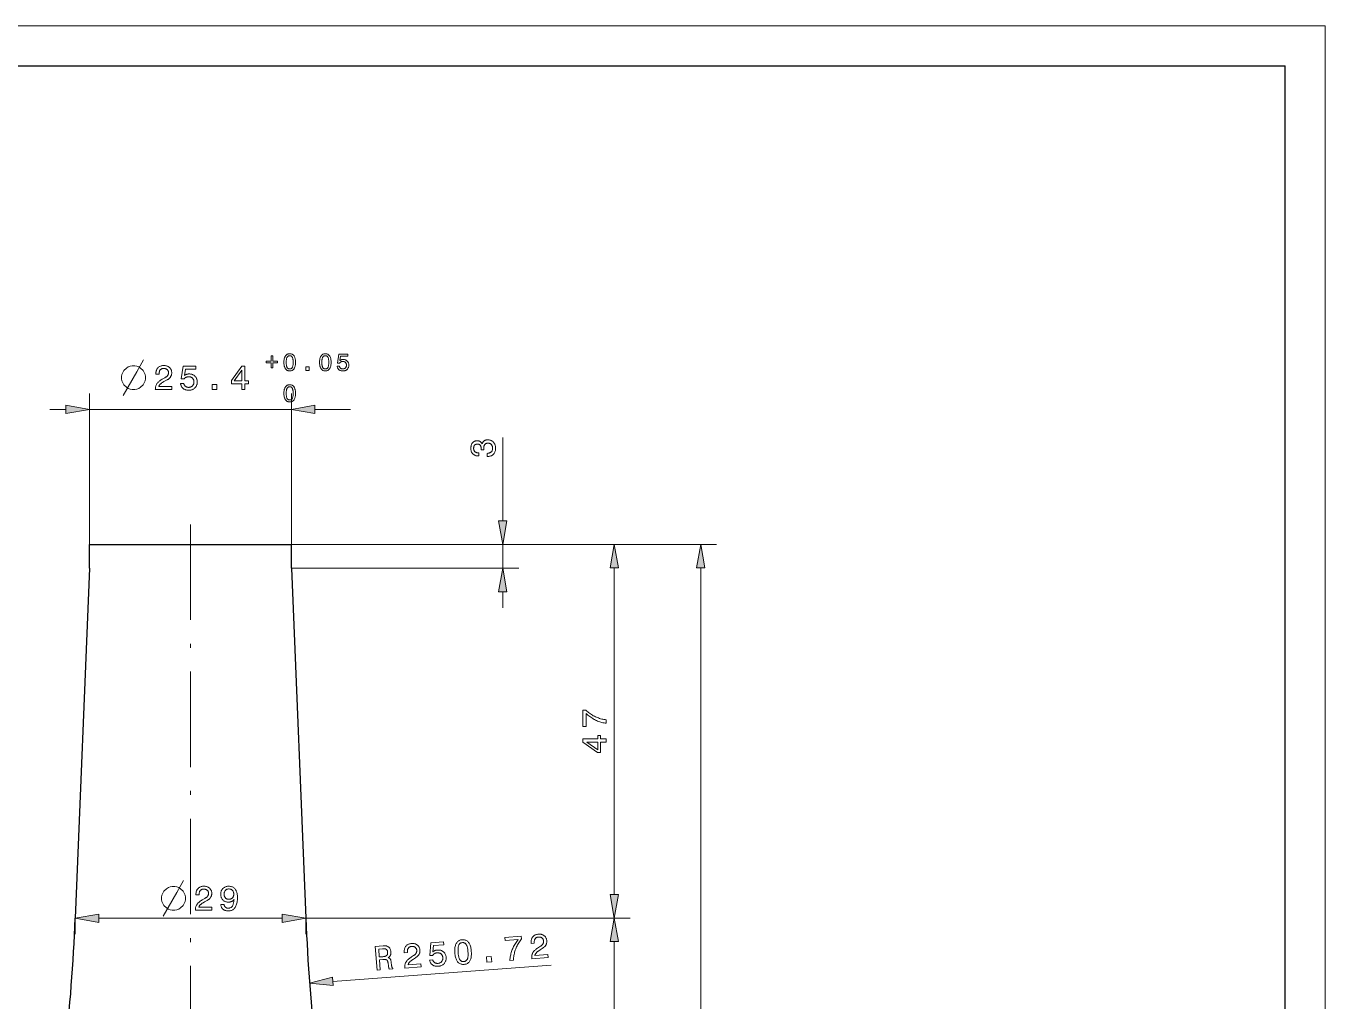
# Model space of a CAD drawing. Extents: x 0 to 297, y 0 to 420.
# Drawn here: x 133.6 to 297, y 297.4 to 420 of the extents above; entities that cross this region are included whole.
import ezdxf

# ---------------------------------------------------------------- set-up
doc = ezdxf.new("R2010")
doc.units = 0
doc.linetypes.add('DASHDOT', pattern=[18.5, 12, -3, 0.5, -3])

msp = doc.modelspace()

# ---------------------------------------------------------------- linework, layer by layer
at = {"color": 7, "lineweight": 13}
for p, q in [((0, 420), (297, 420)), ((297, 0), (297, 420)), ((141.64, 371.79), (167.04, 371.79)), ((167.04, 354.83), (195.61, 354.83)), ((167.04, 354.83), (220.5, 354.83)), ((167.04, 354.83), (209.62, 354.83)), ((167.04, 351.83), (195.61, 351.83)), ((207.62, 310.79), (207.62, 351.88)), ((218.5, 137.79), (218.5, 351.88)), ((142.79, 307.83), (165.88, 307.83)), ((168.84, 307.83), (209.62, 307.83)), ((168.84, 307.83), (209.62, 307.83)), ((207.62, 280.79), (207.62, 304.88)), ((172.25, 299.89), (199.67, 301.91))]:
    msp.add_line(p, q, dxfattribs=at)
at = {"color": 7, "lineweight": 30}
for p, q in [((20, 415), (292, 415)), ((292, 5), (292, 415)), ((141.64, 354.83), (167.04, 354.83)), ((141.64, 351.83), (139.84, 307.83)), ((167.04, 351.83), (168.84, 307.83))]:
    msp.add_line(p, q, dxfattribs=at)
at = {"color": 7, "lineweight": 13, "ltscale": 0.473894}
for p, q in [((141.64, 354.83), (141.64, 373.79)), ((167.04, 354.83), (167.04, 373.79))]:
    msp.add_line(p, q, dxfattribs=at)
at = {"color": 7, "lineweight": 13, "ltscale": 0.051139}
for p, q in [((136.64, 371.79), (138.68, 371.79)), ((193.61, 346.83), (193.61, 348.88))]:
    msp.add_line(p, q, dxfattribs=at)
at = {"color": 7, "lineweight": 13, "ltscale": 0.111277}
msp.add_line((169.99, 371.79), (174.44, 371.79), dxfattribs=at)
at = {"color": 7, "lineweight": 13, "ltscale": 0.261906}
msp.add_line((193.61, 357.79), (193.61, 368.26), dxfattribs=at)
at = {"color": 7, "linetype": 'DASHDOT', "lineweight": 13}
msp.add_line((154.34, 357.33), (154.34, 128.64), dxfattribs=at)
at = {"color": 7, "lineweight": 30, "ltscale": 0.075}
for p, q in [((141.64, 351.83), (141.64, 354.83)), ((167.04, 351.83), (167.04, 354.83))]:
    msp.add_line(p, q, dxfattribs=at)
at = {"color": 7, "lineweight": 13, "ltscale": 0.075}
msp.add_line((193.61, 351.83), (193.61, 354.83), dxfattribs=at)
at = {"color": 7, "lineweight": 13, "ltscale": 0.050046}
for p, q in [((139.84, 307.83), (139.84, 305.83)), ((168.84, 307.83), (168.84, 305.83))]:
    msp.add_line(p, q, dxfattribs=at)
at = {"color": 7, "lineweight": 13}
for points in [[(145.87, 373.54), (147.57, 376.54), (148.42, 378.04)], [(150.9, 308.08), (152.6, 311.08), (153.45, 312.58)]]:
    msp.add_lwpolyline(points, dxfattribs=at)
for points in [[(164.47, 378.53), (164.68, 378.53), (164.68, 377.87), (165.28, 377.87), (165.28, 377.66), (164.68, 377.66), (164.68, 377.01), (164.47, 377.01), (164.47, 377.66), (163.87, 377.66), (163.87, 377.87), (164.47, 377.87)], [(166.09, 377.71), (166.09, 377.82), (166.09, 377.92), (166.1, 378.01), (166.12, 378.1), (166.13, 378.18), (166.15, 378.26), (166.18, 378.33), (166.2, 378.4), (166.24, 378.46), (166.27, 378.52), (166.31, 378.58), (166.35, 378.62), (166.4, 378.66), (166.45, 378.7), (166.5, 378.73), (166.56, 378.76), (166.62, 378.78), (166.68, 378.79), (166.74, 378.8), (166.81, 378.8), (166.88, 378.8), (166.95, 378.79), (167.01, 378.78), (167.07, 378.76), (167.13, 378.73), (167.18, 378.7), (167.23, 378.67), (167.28, 378.62), (167.32, 378.58), (167.36, 378.53), (167.39, 378.47), (167.42, 378.4), (167.45, 378.34), (167.47, 378.26), (167.49, 378.18), (167.51, 378.1), (167.52, 378.01), (167.53, 377.92), (167.54, 377.82), (167.54, 377.71), (167.54, 377.61), (167.53, 377.51), (167.52, 377.41), (167.51, 377.33), (167.49, 377.24), (167.47, 377.16), (167.45, 377.09), (167.42, 377.02), (167.39, 376.96), (167.36, 376.9), (167.32, 376.85), (167.28, 376.8), (167.23, 376.76), (167.18, 376.73), (167.13, 376.7), (167.07, 376.67), (167.01, 376.65), (166.95, 376.64), (166.88, 376.63), (166.81, 376.63), (166.74, 376.63), (166.68, 376.64), (166.62, 376.65), (166.56, 376.67), (166.5, 376.7), (166.45, 376.73), (166.4, 376.76), (166.35, 376.8), (166.31, 376.85), (166.27, 376.9), (166.24, 376.96), (166.2, 377.02), (166.18, 377.09), (166.15, 377.17), (166.13, 377.24), (166.12, 377.33), (166.1, 377.42), (166.09, 377.51), (166.09, 377.61)], [(166.38, 377.71), (166.38, 377.63), (166.38, 377.55), (166.38, 377.47), (166.39, 377.4), (166.4, 377.34), (166.41, 377.28), (166.43, 377.22), (166.44, 377.17), (166.46, 377.12), (166.48, 377.08), (166.5, 377.04), (166.53, 377), (166.56, 376.97), (166.59, 376.95), (166.62, 376.93), (166.65, 376.91), (166.69, 376.89), (166.73, 376.88), (166.77, 376.88), (166.81, 376.88), (166.86, 376.88), (166.9, 376.88), (166.94, 376.89), (166.98, 376.91), (167.01, 376.93), (167.04, 376.95), (167.07, 376.97), (167.1, 377), (167.12, 377.04), (167.14, 377.07), (167.16, 377.12), (167.18, 377.16), (167.2, 377.22), (167.21, 377.27), (167.22, 377.33), (167.23, 377.4), (167.24, 377.47), (167.24, 377.55), (167.25, 377.63), (167.25, 377.71), (167.25, 377.8), (167.24, 377.88), (167.24, 377.95), (167.23, 378.03), (167.22, 378.09), (167.21, 378.15), (167.2, 378.21), (167.18, 378.26), (167.16, 378.31), (167.14, 378.35), (167.12, 378.39), (167.1, 378.42), (167.07, 378.45), (167.04, 378.48), (167.01, 378.5), (166.98, 378.52), (166.94, 378.53), (166.9, 378.54), (166.86, 378.55), (166.81, 378.55), (166.77, 378.55), (166.73, 378.54), (166.69, 378.53), (166.65, 378.52), (166.62, 378.5), (166.59, 378.48), (166.56, 378.45), (166.53, 378.42), (166.5, 378.39), (166.48, 378.35), (166.46, 378.31), (166.44, 378.26), (166.43, 378.21), (166.41, 378.15), (166.4, 378.09), (166.39, 378.02), (166.38, 377.95), (166.38, 377.88), (166.38, 377.8)], [(170.56, 377.71), (170.57, 377.82), (170.57, 377.92), (170.58, 378.01), (170.59, 378.1), (170.61, 378.18), (170.63, 378.26), (170.65, 378.33), (170.68, 378.4), (170.71, 378.46), (170.75, 378.52), (170.79, 378.58), (170.83, 378.62), (170.88, 378.66), (170.93, 378.7), (170.98, 378.73), (171.03, 378.76), (171.09, 378.78), (171.16, 378.79), (171.22, 378.8), (171.29, 378.8), (171.36, 378.8), (171.43, 378.79), (171.49, 378.78), (171.55, 378.76), (171.61, 378.73), (171.66, 378.7), (171.71, 378.67), (171.75, 378.62), (171.79, 378.58), (171.83, 378.53), (171.87, 378.47), (171.9, 378.4), (171.93, 378.34), (171.95, 378.26), (171.97, 378.18), (171.99, 378.1), (172, 378.01), (172.01, 377.92), (172.02, 377.82), (172.02, 377.71), (172.02, 377.61), (172.01, 377.51), (172, 377.41), (171.99, 377.33), (171.97, 377.24), (171.95, 377.16), (171.93, 377.09), (171.9, 377.02), (171.87, 376.96), (171.83, 376.9), (171.79, 376.85), (171.75, 376.8), (171.71, 376.76), (171.66, 376.73), (171.61, 376.7), (171.55, 376.67), (171.49, 376.65), (171.43, 376.64), (171.36, 376.63), (171.29, 376.63), (171.22, 376.63), (171.16, 376.64), (171.09, 376.65), (171.03, 376.67), (170.98, 376.7), (170.93, 376.73), (170.88, 376.76), (170.83, 376.8), (170.79, 376.85), (170.75, 376.9), (170.71, 376.96), (170.68, 377.02), (170.65, 377.09), (170.63, 377.17), (170.61, 377.24), (170.59, 377.33), (170.58, 377.42), (170.57, 377.51), (170.57, 377.61)], [(170.85, 377.71), (170.85, 377.63), (170.86, 377.55), (170.86, 377.47), (170.87, 377.4), (170.88, 377.34), (170.89, 377.28), (170.9, 377.22), (170.92, 377.17), (170.94, 377.12), (170.96, 377.08), (170.98, 377.04), (171.01, 377), (171.03, 376.97), (171.06, 376.95), (171.1, 376.93), (171.13, 376.91), (171.17, 376.89), (171.21, 376.88), (171.25, 376.88), (171.29, 376.88), (171.34, 376.88), (171.38, 376.88), (171.42, 376.89), (171.45, 376.91), (171.49, 376.93), (171.52, 376.95), (171.55, 376.97), (171.58, 377), (171.6, 377.04), (171.62, 377.07), (171.64, 377.12), (171.66, 377.16), (171.68, 377.22), (171.69, 377.27), (171.7, 377.33), (171.71, 377.4), (171.72, 377.47), (171.72, 377.55), (171.73, 377.63), (171.73, 377.71), (171.73, 377.8), (171.72, 377.88), (171.72, 377.95), (171.71, 378.03), (171.7, 378.09), (171.69, 378.15), (171.68, 378.21), (171.66, 378.26), (171.64, 378.31), (171.62, 378.35), (171.6, 378.39), (171.58, 378.42), (171.55, 378.45), (171.52, 378.48), (171.49, 378.5), (171.45, 378.52), (171.42, 378.53), (171.38, 378.54), (171.34, 378.55), (171.29, 378.55), (171.25, 378.55), (171.21, 378.54), (171.17, 378.53), (171.13, 378.52), (171.1, 378.5), (171.06, 378.48), (171.03, 378.45), (171.01, 378.42), (170.98, 378.39), (170.96, 378.35), (170.94, 378.31), (170.92, 378.26), (170.9, 378.21), (170.89, 378.15), (170.88, 378.09), (170.87, 378.02), (170.86, 377.95), (170.86, 377.88), (170.85, 377.8)], [(172.78, 377.24), (173.06, 377.24), (173.07, 377.2), (173.08, 377.17), (173.08, 377.14), (173.1, 377.12), (173.11, 377.09), (173.12, 377.06), (173.14, 377.04), (173.16, 377.02), (173.18, 377), (173.2, 376.98), (173.22, 376.96), (173.25, 376.95), (173.27, 376.93), (173.3, 376.92), (173.33, 376.91), (173.35, 376.9), (173.38, 376.9), (173.42, 376.89), (173.45, 376.89), (173.48, 376.89), (173.52, 376.89), (173.56, 376.89), (173.6, 376.9), (173.64, 376.91), (173.67, 376.92), (173.71, 376.93), (173.74, 376.95), (173.77, 376.97), (173.8, 376.99), (173.82, 377.02), (173.85, 377.04), (173.87, 377.07), (173.89, 377.1), (173.9, 377.13), (173.92, 377.16), (173.93, 377.2), (173.94, 377.24), (173.95, 377.27), (173.95, 377.31), (173.95, 377.35), (173.95, 377.4), (173.95, 377.44), (173.94, 377.47), (173.93, 377.51), (173.92, 377.55), (173.9, 377.58), (173.89, 377.61), (173.87, 377.64), (173.85, 377.67), (173.82, 377.69), (173.8, 377.72), (173.77, 377.74), (173.74, 377.76), (173.71, 377.78), (173.67, 377.79), (173.64, 377.8), (173.6, 377.81), (173.56, 377.82), (173.52, 377.82), (173.48, 377.82), (173.46, 377.82), (173.43, 377.82), (173.41, 377.82), (173.39, 377.81), (173.37, 377.81), (173.34, 377.8), (173.32, 377.8), (173.3, 377.79), (173.28, 377.78), (173.26, 377.77), (173.24, 377.76), (173.22, 377.75), (173.2, 377.74), (173.18, 377.73), (173.16, 377.71), (173.15, 377.7), (173.13, 377.68), (173.11, 377.66), (173.1, 377.65), (173.08, 377.63), (172.84, 377.63), (173.01, 378.74), (174.13, 378.74), (174.13, 378.49), (173.21, 378.49), (173.13, 377.93), (173.14, 377.94), (173.16, 377.95), (173.17, 377.96), (173.19, 377.98), (173.21, 377.99), (173.23, 378), (173.24, 378.01), (173.26, 378.01), (173.28, 378.02), (173.3, 378.03), (173.32, 378.04), (173.34, 378.04), (173.37, 378.05), (173.39, 378.05), (173.41, 378.05), (173.43, 378.06), (173.46, 378.06), (173.48, 378.06), (173.5, 378.06), (173.53, 378.06), (173.59, 378.06), (173.65, 378.06), (173.71, 378.05), (173.77, 378.03), (173.82, 378.02), (173.87, 377.99), (173.92, 377.97), (173.96, 377.94), (174.01, 377.91), (174.05, 377.87), (174.08, 377.83), (174.12, 377.79), (174.15, 377.75), (174.17, 377.7), (174.19, 377.65), (174.21, 377.6), (174.23, 377.54), (174.24, 377.49), (174.24, 377.43), (174.24, 377.37), (174.24, 377.3), (174.24, 377.24), (174.23, 377.18), (174.21, 377.12), (174.19, 377.07), (174.17, 377.02), (174.14, 376.97), (174.11, 376.92), (174.07, 376.87), (174.04, 376.83), (173.99, 376.79), (173.95, 376.76), (173.9, 376.73), (173.85, 376.7), (173.79, 376.68), (173.74, 376.66), (173.68, 376.65), (173.62, 376.64), (173.56, 376.63), (173.49, 376.63), (173.43, 376.63), (173.38, 376.63), (173.32, 376.64), (173.27, 376.65), (173.22, 376.67), (173.17, 376.69), (173.13, 376.71), (173.08, 376.73), (173.04, 376.76), (173, 376.79), (172.96, 376.83), (172.93, 376.87), (172.9, 376.9), (172.87, 376.95), (172.85, 376.99), (172.83, 377.03), (172.81, 377.08), (172.8, 377.13), (172.79, 377.18)], [(147.32, 377.29), (147.02, 377.29), (146.77, 377.24), (146.52, 377.14), (146.27, 376.99), (145.97, 376.69), (145.82, 376.44), (145.72, 376.19), (145.67, 375.94), (145.67, 375.64), (145.72, 375.39), (145.82, 375.14), (145.97, 374.89), (146.27, 374.59), (146.52, 374.44), (146.77, 374.34), (147.02, 374.29), (147.32, 374.29), (147.57, 374.34), (147.82, 374.44), (148.07, 374.59), (148.37, 374.89), (148.52, 375.14), (148.62, 375.39), (148.67, 375.64), (148.67, 375.94), (148.62, 376.19), (148.52, 376.44), (148.37, 376.69), (148.07, 376.99), (147.82, 377.14), (147.57, 377.24)], [(149.91, 374.29), (149.91, 374.3), (149.92, 374.39), (149.92, 374.47), (149.93, 374.55), (149.95, 374.63), (149.97, 374.71), (149.99, 374.78), (150.02, 374.85), (150.05, 374.92), (150.08, 374.98), (150.12, 375.04), (150.17, 375.1), (150.22, 375.16), (150.28, 375.22), (150.34, 375.28), (150.41, 375.34), (150.49, 375.4), (150.57, 375.46), (150.66, 375.52), (150.76, 375.58), (150.87, 375.64), (151.12, 375.77), (151.17, 375.8), (151.21, 375.83), (151.25, 375.85), (151.29, 375.88), (151.32, 375.91), (151.35, 375.93), (151.38, 375.96), (151.41, 375.99), (151.44, 376.02), (151.46, 376.05), (151.48, 376.09), (151.5, 376.12), (151.51, 376.15), (151.53, 376.19), (151.54, 376.22), (151.55, 376.26), (151.55, 376.3), (151.56, 376.34), (151.56, 376.38), (151.56, 376.42), (151.56, 376.46), (151.56, 376.51), (151.55, 376.55), (151.54, 376.59), (151.52, 376.63), (151.5, 376.67), (151.48, 376.71), (151.46, 376.74), (151.43, 376.77), (151.4, 376.8), (151.37, 376.83), (151.33, 376.85), (151.29, 376.88), (151.25, 376.9), (151.21, 376.91), (151.16, 376.93), (151.12, 376.94), (151.07, 376.94), (151.02, 376.95), (150.96, 376.95), (150.91, 376.95), (150.86, 376.94), (150.81, 376.93), (150.76, 376.92), (150.72, 376.9), (150.68, 376.88), (150.64, 376.86), (150.6, 376.83), (150.57, 376.8), (150.53, 376.76), (150.5, 376.72), (150.48, 376.68), (150.45, 376.64), (150.43, 376.59), (150.42, 376.54), (150.4, 376.49), (150.39, 376.44), (150.38, 376.38), (150.38, 376.32), (150.38, 376.25), (150.38, 376.22), (149.98, 376.22), (149.98, 376.28), (149.99, 376.37), (149.99, 376.46), (150.01, 376.54), (150.03, 376.63), (150.05, 376.7), (150.08, 376.78), (150.12, 376.85), (150.16, 376.91), (150.2, 376.97), (150.25, 377.03), (150.31, 377.08), (150.37, 377.13), (150.43, 377.17), (150.5, 377.21), (150.57, 377.24), (150.65, 377.26), (150.73, 377.28), (150.81, 377.3), (150.9, 377.3), (150.99, 377.31), (151.07, 377.3), (151.16, 377.3), (151.24, 377.28), (151.31, 377.27), (151.39, 377.25), (151.46, 377.22), (151.52, 377.19), (151.59, 377.15), (151.65, 377.11), (151.7, 377.06), (151.75, 377.01), (151.8, 376.96), (151.84, 376.9), (151.88, 376.84), (151.91, 376.78), (151.93, 376.71), (151.95, 376.64), (151.96, 376.57), (151.97, 376.49), (151.97, 376.41), (151.97, 376.35), (151.97, 376.29), (151.96, 376.23), (151.95, 376.18), (151.93, 376.12), (151.92, 376.07), (151.9, 376.02), (151.87, 375.97), (151.84, 375.92), (151.81, 375.87), (151.78, 375.82), (151.74, 375.78), (151.7, 375.74), (151.66, 375.69), (151.61, 375.65), (151.56, 375.61), (151.51, 375.57), (151.45, 375.54), (151.39, 375.5), (151.32, 375.47), (151.07, 375.34), (151, 375.3), (150.94, 375.26), (150.87, 375.23), (150.82, 375.19), (150.76, 375.16), (150.71, 375.13), (150.67, 375.09), (150.63, 375.06), (150.59, 375.03), (150.55, 375), (150.52, 374.97), (150.5, 374.94), (150.47, 374.9), (150.45, 374.87), (150.42, 374.84), (150.4, 374.8), (150.39, 374.77), (150.37, 374.73), (150.36, 374.7), (150.35, 374.66), (151.97, 374.66), (151.97, 374.29)], [(153.1, 375.07), (153.5, 375.07), (153.5, 375.02), (153.52, 374.98), (153.53, 374.94), (153.54, 374.9), (153.56, 374.86), (153.58, 374.83), (153.61, 374.79), (153.63, 374.76), (153.66, 374.73), (153.69, 374.7), (153.72, 374.68), (153.76, 374.66), (153.79, 374.64), (153.83, 374.62), (153.87, 374.61), (153.91, 374.59), (153.96, 374.58), (154, 374.58), (154.05, 374.57), (154.1, 374.57), (154.16, 374.57), (154.21, 374.58), (154.27, 374.59), (154.32, 374.6), (154.37, 374.62), (154.42, 374.64), (154.46, 374.66), (154.5, 374.69), (154.54, 374.72), (154.58, 374.76), (154.62, 374.79), (154.65, 374.83), (154.68, 374.88), (154.7, 374.92), (154.72, 374.97), (154.74, 375.02), (154.75, 375.07), (154.76, 375.12), (154.76, 375.18), (154.77, 375.24), (154.76, 375.3), (154.76, 375.36), (154.75, 375.41), (154.74, 375.46), (154.72, 375.51), (154.7, 375.56), (154.68, 375.61), (154.65, 375.65), (154.62, 375.69), (154.58, 375.73), (154.55, 375.76), (154.51, 375.79), (154.46, 375.82), (154.42, 375.84), (154.37, 375.86), (154.32, 375.88), (154.27, 375.89), (154.21, 375.9), (154.16, 375.91), (154.1, 375.91), (154.06, 375.91), (154.03, 375.9), (154, 375.9), (153.96, 375.9), (153.93, 375.89), (153.9, 375.88), (153.87, 375.87), (153.84, 375.86), (153.81, 375.85), (153.78, 375.84), (153.75, 375.82), (153.72, 375.81), (153.69, 375.79), (153.67, 375.77), (153.64, 375.75), (153.62, 375.73), (153.59, 375.71), (153.57, 375.68), (153.55, 375.66), (153.53, 375.63), (153.18, 375.63), (153.42, 377.22), (155.02, 377.22), (155.02, 376.87), (153.71, 376.87), (153.59, 376.06), (153.61, 376.08), (153.63, 376.09), (153.66, 376.11), (153.68, 376.13), (153.7, 376.14), (153.73, 376.16), (153.76, 376.17), (153.78, 376.18), (153.81, 376.19), (153.84, 376.2), (153.87, 376.21), (153.9, 376.22), (153.93, 376.23), (153.96, 376.23), (153.99, 376.24), (154.03, 376.24), (154.06, 376.25), (154.09, 376.25), (154.13, 376.25), (154.16, 376.25), (154.25, 376.25), (154.34, 376.24), (154.42, 376.23), (154.5, 376.21), (154.58, 376.18), (154.65, 376.15), (154.72, 376.12), (154.78, 376.08), (154.85, 376.03), (154.9, 375.98), (154.96, 375.92), (155.01, 375.86), (155.05, 375.8), (155.08, 375.73), (155.11, 375.66), (155.14, 375.59), (155.16, 375.51), (155.17, 375.43), (155.18, 375.35), (155.19, 375.26), (155.18, 375.17), (155.17, 375.08), (155.16, 374.99), (155.14, 374.91), (155.11, 374.83), (155.08, 374.76), (155.04, 374.69), (154.99, 374.62), (154.94, 374.55), (154.89, 374.49), (154.83, 374.44), (154.76, 374.39), (154.69, 374.35), (154.62, 374.31), (154.54, 374.27), (154.46, 374.25), (154.38, 374.23), (154.29, 374.21), (154.2, 374.2), (154.11, 374.2), (154.03, 374.2), (153.95, 374.21), (153.87, 374.22), (153.79, 374.24), (153.72, 374.26), (153.65, 374.29), (153.59, 374.32), (153.52, 374.35), (153.46, 374.4), (153.41, 374.44), (153.35, 374.49), (153.31, 374.54), (153.26, 374.6), (153.22, 374.66), (153.19, 374.72), (153.16, 374.78), (153.14, 374.85), (153.12, 374.92), (153.1, 374.99)], [(160.8, 374.29), (160.8, 375.03), (159.48, 375.03), (159.48, 375.41), (160.8, 377.22), (161.19, 377.22), (161.19, 375.38), (161.62, 375.38), (161.62, 375.03), (161.19, 375.03), (161.19, 374.29)], [(159.84, 375.38), (160.8, 375.38), (160.8, 376.72)], [(168.84, 376.69), (168.84, 377.14), (169.26, 377.14), (169.26, 376.69)], [(157.07, 374.29), (157.07, 374.93), (157.66, 374.93), (157.66, 374.29)], [(166.09, 373.81), (166.09, 373.92), (166.09, 374.02), (166.1, 374.11), (166.12, 374.2), (166.13, 374.28), (166.15, 374.36), (166.18, 374.43), (166.2, 374.5), (166.24, 374.56), (166.27, 374.62), (166.31, 374.68), (166.35, 374.72), (166.4, 374.76), (166.45, 374.8), (166.5, 374.83), (166.56, 374.86), (166.62, 374.88), (166.68, 374.89), (166.74, 374.9), (166.81, 374.9), (166.88, 374.9), (166.95, 374.89), (167.01, 374.88), (167.07, 374.86), (167.13, 374.83), (167.18, 374.8), (167.23, 374.77), (167.28, 374.72), (167.32, 374.68), (167.36, 374.63), (167.39, 374.57), (167.42, 374.5), (167.45, 374.44), (167.47, 374.36), (167.49, 374.28), (167.51, 374.2), (167.52, 374.11), (167.53, 374.02), (167.54, 373.92), (167.54, 373.81), (167.54, 373.71), (167.53, 373.61), (167.52, 373.51), (167.51, 373.43), (167.49, 373.34), (167.47, 373.26), (167.45, 373.19), (167.42, 373.12), (167.39, 373.06), (167.36, 373), (167.32, 372.95), (167.28, 372.9), (167.23, 372.86), (167.18, 372.83), (167.13, 372.8), (167.07, 372.77), (167.01, 372.75), (166.95, 372.74), (166.88, 372.73), (166.81, 372.73), (166.74, 372.73), (166.68, 372.74), (166.62, 372.75), (166.56, 372.77), (166.5, 372.8), (166.45, 372.83), (166.4, 372.86), (166.35, 372.9), (166.31, 372.95), (166.27, 373), (166.24, 373.06), (166.2, 373.12), (166.18, 373.19), (166.15, 373.27), (166.13, 373.34), (166.12, 373.43), (166.1, 373.52), (166.09, 373.61), (166.09, 373.71)], [(166.38, 373.81), (166.38, 373.73), (166.38, 373.65), (166.38, 373.57), (166.39, 373.5), (166.4, 373.44), (166.41, 373.38), (166.43, 373.32), (166.44, 373.27), (166.46, 373.22), (166.48, 373.18), (166.5, 373.14), (166.53, 373.1), (166.56, 373.07), (166.59, 373.05), (166.62, 373.03), (166.65, 373.01), (166.69, 372.99), (166.73, 372.98), (166.77, 372.98), (166.81, 372.98), (166.86, 372.98), (166.9, 372.98), (166.94, 372.99), (166.98, 373.01), (167.01, 373.03), (167.04, 373.05), (167.07, 373.07), (167.1, 373.1), (167.12, 373.14), (167.14, 373.17), (167.16, 373.22), (167.18, 373.26), (167.2, 373.32), (167.21, 373.37), (167.22, 373.43), (167.23, 373.5), (167.24, 373.57), (167.24, 373.65), (167.25, 373.73), (167.25, 373.81), (167.25, 373.9), (167.24, 373.98), (167.24, 374.05), (167.23, 374.13), (167.22, 374.19), (167.21, 374.25), (167.2, 374.31), (167.18, 374.36), (167.16, 374.41), (167.14, 374.45), (167.12, 374.49), (167.1, 374.52), (167.07, 374.55), (167.04, 374.58), (167.01, 374.6), (166.98, 374.62), (166.94, 374.63), (166.9, 374.64), (166.86, 374.65), (166.81, 374.65), (166.77, 374.65), (166.73, 374.64), (166.69, 374.63), (166.65, 374.62), (166.62, 374.6), (166.59, 374.58), (166.56, 374.55), (166.53, 374.52), (166.5, 374.49), (166.48, 374.45), (166.46, 374.41), (166.44, 374.36), (166.43, 374.31), (166.41, 374.25), (166.4, 374.19), (166.39, 374.12), (166.38, 374.05), (166.38, 373.98), (166.38, 373.9)], [(138.68, 371.27), (141.64, 371.79), (138.68, 372.31)], [(169.99, 372.31), (167.04, 371.79), (169.99, 371.27)], [(191.66, 365.87), (191.66, 366.27), (191.73, 366.28), (191.79, 366.28), (191.84, 366.29), (191.9, 366.3), (191.95, 366.32), (191.99, 366.34), (192.04, 366.36), (192.08, 366.39), (192.12, 366.41), (192.16, 366.45), (192.19, 366.48), (192.22, 366.52), (192.24, 366.56), (192.27, 366.6), (192.29, 366.65), (192.3, 366.7), (192.31, 366.75), (192.32, 366.8), (192.33, 366.86), (192.33, 366.92), (192.33, 366.97), (192.32, 367.03), (192.31, 367.08), (192.3, 367.13), (192.29, 367.18), (192.27, 367.22), (192.25, 367.27), (192.23, 367.31), (192.2, 367.35), (192.17, 367.38), (192.14, 367.41), (192.1, 367.44), (192.07, 367.47), (192.03, 367.49), (191.98, 367.51), (191.94, 367.52), (191.89, 367.54), (191.84, 367.54), (191.79, 367.55), (191.74, 367.55), (191.69, 367.55), (191.64, 367.54), (191.6, 367.54), (191.55, 367.52), (191.51, 367.51), (191.48, 367.49), (191.44, 367.47), (191.41, 367.44), (191.37, 367.41), (191.35, 367.38), (191.32, 367.35), (191.3, 367.31), (191.27, 367.27), (191.26, 367.23), (191.24, 367.18), (191.23, 367.13), (191.22, 367.08), (191.21, 367.03), (191.21, 366.97), (191.21, 366.91), (191.21, 366.9), (191.21, 366.89), (191.21, 366.89), (191.21, 366.88), (191.21, 366.87), (191.21, 366.86), (191.21, 366.85), (191.21, 366.84), (191.21, 366.83), (191.21, 366.82), (191.21, 366.81), (191.21, 366.8), (191.21, 366.79), (191.21, 366.78), (191.21, 366.77), (191.21, 366.76), (191.21, 366.74), (191.21, 366.73), (191.21, 366.72), (191.21, 366.7), (190.87, 366.7), (190.87, 366.71), (190.88, 366.72), (190.88, 366.73), (190.88, 366.74), (190.88, 366.75), (190.88, 366.75), (190.88, 366.76), (190.88, 366.77), (190.88, 366.78), (190.88, 366.79), (190.88, 366.8), (190.88, 366.81), (190.88, 366.81), (190.88, 366.82), (190.88, 366.83), (190.88, 366.84), (190.88, 366.85), (190.88, 366.85), (190.88, 366.86), (190.88, 366.87), (190.88, 366.92), (190.87, 366.98), (190.87, 367.03), (190.86, 367.08), (190.85, 367.12), (190.84, 367.16), (190.82, 367.2), (190.81, 367.24), (190.79, 367.27), (190.76, 367.3), (190.74, 367.32), (190.71, 367.35), (190.68, 367.37), (190.65, 367.39), (190.62, 367.4), (190.58, 367.42), (190.54, 367.43), (190.5, 367.43), (190.46, 367.44), (190.41, 367.44), (190.37, 367.44), (190.33, 367.43), (190.29, 367.43), (190.25, 367.42), (190.21, 367.4), (190.18, 367.39), (190.15, 367.37), (190.12, 367.35), (190.09, 367.33), (190.06, 367.3), (190.04, 367.27), (190.02, 367.24), (190, 367.21), (189.98, 367.17), (189.97, 367.14), (189.96, 367.1), (189.95, 367.05), (189.95, 367.01), (189.94, 366.96), (189.94, 366.91), (189.94, 366.86), (189.95, 366.8), (189.95, 366.75), (189.97, 366.7), (189.98, 366.66), (190, 366.62), (190.02, 366.58), (190.04, 366.54), (190.07, 366.51), (190.1, 366.48), (190.14, 366.45), (190.17, 366.42), (190.21, 366.4), (190.26, 366.38), (190.3, 366.36), (190.35, 366.35), (190.4, 366.34), (190.46, 366.33), (190.52, 366.33), (190.58, 366.33), (190.58, 365.94), (190.55, 365.94), (190.46, 365.95), (190.38, 365.95), (190.3, 365.97), (190.23, 365.98), (190.15, 366.01), (190.09, 366.04), (190.02, 366.07), (189.96, 366.11), (189.9, 366.15), (189.85, 366.2), (189.8, 366.25), (189.75, 366.31), (189.71, 366.37), (189.68, 366.43), (189.65, 366.5), (189.63, 366.57), (189.61, 366.65), (189.6, 366.72), (189.59, 366.81), (189.59, 366.89), (189.59, 366.98), (189.59, 367.07), (189.61, 367.15), (189.62, 367.23), (189.64, 367.3), (189.66, 367.37), (189.69, 367.43), (189.72, 367.49), (189.76, 367.55), (189.8, 367.6), (189.84, 367.65), (189.89, 367.69), (189.94, 367.73), (190, 367.76), (190.05, 367.79), (190.12, 367.82), (190.18, 367.83), (190.25, 367.85), (190.32, 367.85), (190.39, 367.86), (190.44, 367.86), (190.48, 367.85), (190.52, 367.85), (190.56, 367.84), (190.59, 367.83), (190.63, 367.82), (190.67, 367.81), (190.7, 367.79), (190.73, 367.78), (190.76, 367.76), (190.79, 367.74), (190.82, 367.72), (190.85, 367.69), (190.88, 367.67), (190.9, 367.64), (190.92, 367.61), (190.94, 367.58), (190.96, 367.55), (190.98, 367.51), (191, 367.48), (191.02, 367.52), (191.04, 367.57), (191.06, 367.61), (191.09, 367.65), (191.11, 367.69), (191.14, 367.73), (191.17, 367.76), (191.2, 367.79), (191.24, 367.82), (191.27, 367.84), (191.31, 367.87), (191.35, 367.89), (191.4, 367.91), (191.44, 367.92), (191.48, 367.94), (191.53, 367.95), (191.58, 367.96), (191.63, 367.96), (191.68, 367.97), (191.74, 367.97), (191.82, 367.97), (191.9, 367.96), (191.98, 367.94), (192.06, 367.92), (192.13, 367.9), (192.19, 367.86), (192.26, 367.83), (192.32, 367.78), (192.38, 367.73), (192.43, 367.67), (192.48, 367.61), (192.52, 367.55), (192.56, 367.48), (192.6, 367.41), (192.63, 367.33), (192.65, 367.25), (192.67, 367.17), (192.68, 367.08), (192.69, 366.99), (192.69, 366.89), (192.69, 366.8), (192.68, 366.71), (192.67, 366.63), (192.65, 366.55), (192.62, 366.47), (192.59, 366.4), (192.56, 366.33), (192.52, 366.27), (192.47, 366.21), (192.42, 366.15), (192.36, 366.1), (192.3, 366.05), (192.24, 366.01), (192.17, 365.97), (192.1, 365.94), (192.03, 365.92), (191.95, 365.9), (191.87, 365.89), (191.78, 365.88), (191.69, 365.87)], [(193.08, 357.79), (193.61, 354.83), (194.13, 357.79)], [(208.14, 351.88), (207.62, 354.83), (207.1, 351.88)], [(219.03, 351.88), (218.5, 354.83), (217.98, 351.88)], [(194.13, 348.88), (193.61, 351.83), (193.08, 348.88)], [(206.62, 332.33), (206.48, 332.35), (206.34, 332.38), (206.2, 332.41), (206.06, 332.44), (205.93, 332.48), (205.79, 332.52), (205.66, 332.57), (205.53, 332.62), (205.4, 332.67), (205.28, 332.73), (205.15, 332.79), (205.03, 332.86), (204.91, 332.93), (204.79, 333.01), (204.67, 333.09), (204.55, 333.17), (204.43, 333.26), (204.32, 333.36), (204.2, 333.46), (204.09, 333.56), (204.09, 331.92), (203.69, 331.92), (203.69, 333.98), (204.05, 333.98), (204.16, 333.87), (204.28, 333.78), (204.39, 333.69), (204.51, 333.6), (204.63, 333.52), (204.75, 333.44), (204.87, 333.36), (204.99, 333.29), (205.12, 333.22), (205.25, 333.16), (205.38, 333.1), (205.51, 333.05), (205.64, 333), (205.77, 332.95), (205.91, 332.91), (206.05, 332.87), (206.19, 332.84), (206.33, 332.81), (206.48, 332.79), (206.62, 332.77)], [(206.62, 329.97), (205.88, 329.97), (205.88, 328.65), (205.5, 328.65), (203.69, 329.97), (203.69, 330.36), (205.54, 330.36), (205.54, 330.79), (205.88, 330.79), (205.88, 330.36), (206.62, 330.36)], [(205.54, 329.01), (205.54, 329.97), (204.19, 329.97)], [(152.35, 311.83), (152.05, 311.83), (151.8, 311.78), (151.55, 311.68), (151.3, 311.53), (151, 311.23), (150.85, 310.98), (150.75, 310.73), (150.7, 310.48), (150.7, 310.18), (150.75, 309.93), (150.85, 309.68), (151, 309.43), (151.3, 309.13), (151.55, 308.98), (151.8, 308.88), (152.05, 308.83), (152.35, 308.83), (152.6, 308.88), (152.85, 308.98), (153.1, 309.13), (153.4, 309.43), (153.55, 309.68), (153.65, 309.93), (153.7, 310.18), (153.7, 310.48), (153.65, 310.73), (153.55, 310.98), (153.4, 311.23), (153.1, 311.53), (152.85, 311.68), (152.6, 311.78)], [(154.95, 308.83), (154.95, 308.84), (154.95, 308.93), (154.96, 309.02), (154.97, 309.1), (154.98, 309.18), (155, 309.25), (155.02, 309.32), (155.05, 309.39), (155.08, 309.46), (155.12, 309.53), (155.16, 309.59), (155.2, 309.65), (155.25, 309.71), (155.31, 309.76), (155.37, 309.82), (155.45, 309.88), (155.52, 309.94), (155.61, 310), (155.7, 310.06), (155.8, 310.12), (155.9, 310.18), (156.16, 310.32), (156.2, 310.34), (156.24, 310.37), (156.28, 310.39), (156.32, 310.42), (156.36, 310.45), (156.39, 310.48), (156.42, 310.51), (156.44, 310.54), (156.47, 310.57), (156.49, 310.6), (156.51, 310.63), (156.53, 310.66), (156.55, 310.69), (156.56, 310.73), (156.57, 310.76), (156.58, 310.8), (156.59, 310.84), (156.59, 310.88), (156.6, 310.92), (156.6, 310.96), (156.6, 311.01), (156.59, 311.05), (156.58, 311.09), (156.57, 311.14), (156.56, 311.17), (156.54, 311.21), (156.52, 311.25), (156.49, 311.28), (156.47, 311.31), (156.43, 311.34), (156.4, 311.37), (156.36, 311.4), (156.33, 311.42), (156.29, 311.44), (156.24, 311.45), (156.2, 311.47), (156.15, 311.48), (156.1, 311.49), (156.05, 311.49), (156, 311.49), (155.94, 311.49), (155.89, 311.48), (155.84, 311.47), (155.8, 311.46), (155.75, 311.44), (155.71, 311.42), (155.67, 311.4), (155.64, 311.37), (155.6, 311.34), (155.57, 311.31), (155.54, 311.27), (155.51, 311.23), (155.49, 311.18), (155.47, 311.13), (155.45, 311.09), (155.44, 311.03), (155.42, 310.98), (155.42, 310.92), (155.41, 310.86), (155.41, 310.8), (155.41, 310.76), (155.02, 310.76), (155.02, 310.82), (155.02, 310.91), (155.03, 311), (155.04, 311.09), (155.06, 311.17), (155.09, 311.25), (155.12, 311.32), (155.15, 311.39), (155.19, 311.45), (155.24, 311.51), (155.29, 311.57), (155.34, 311.62), (155.4, 311.67), (155.47, 311.71), (155.53, 311.75), (155.61, 311.78), (155.68, 311.8), (155.76, 311.82), (155.84, 311.84), (155.93, 311.85), (156.02, 311.85), (156.11, 311.85), (156.19, 311.84), (156.27, 311.83), (156.35, 311.81), (156.42, 311.79), (156.49, 311.76), (156.56, 311.73), (156.62, 311.69), (156.68, 311.65), (156.74, 311.6), (156.79, 311.55), (156.83, 311.5), (156.87, 311.44), (156.91, 311.38), (156.94, 311.32), (156.96, 311.25), (156.98, 311.18), (157, 311.11), (157.01, 311.03), (157.01, 310.96), (157.01, 310.89), (157, 310.83), (156.99, 310.78), (156.98, 310.72), (156.97, 310.66), (156.95, 310.61), (156.93, 310.56), (156.91, 310.51), (156.88, 310.46), (156.85, 310.41), (156.81, 310.37), (156.78, 310.32), (156.74, 310.28), (156.69, 310.24), (156.65, 310.2), (156.6, 310.16), (156.54, 310.12), (156.48, 310.08), (156.42, 310.04), (156.36, 310.01), (156.11, 309.88), (156.04, 309.84), (155.97, 309.81), (155.91, 309.77), (155.85, 309.74), (155.8, 309.7), (155.75, 309.67), (155.7, 309.64), (155.66, 309.6), (155.62, 309.57), (155.59, 309.54), (155.56, 309.51), (155.53, 309.48), (155.5, 309.45), (155.48, 309.41), (155.46, 309.38), (155.44, 309.35), (155.42, 309.31), (155.41, 309.27), (155.39, 309.24), (155.38, 309.2), (157.01, 309.2), (157.01, 308.83)], [(158.16, 309.57), (158.56, 309.57), (158.56, 309.53), (158.57, 309.49), (158.58, 309.45), (158.59, 309.41), (158.6, 309.37), (158.62, 309.34), (158.64, 309.31), (158.66, 309.27), (158.69, 309.25), (158.71, 309.22), (158.74, 309.2), (158.77, 309.17), (158.81, 309.16), (158.84, 309.14), (158.88, 309.13), (158.92, 309.11), (158.96, 309.11), (159.01, 309.1), (159.05, 309.1), (159.1, 309.09), (159.16, 309.1), (159.23, 309.1), (159.28, 309.12), (159.34, 309.14), (159.39, 309.16), (159.44, 309.19), (159.48, 309.23), (159.53, 309.27), (159.57, 309.31), (159.6, 309.36), (159.64, 309.42), (159.67, 309.48), (159.7, 309.55), (159.72, 309.62), (159.74, 309.7), (159.76, 309.79), (159.78, 309.88), (159.79, 309.97), (159.8, 310.07), (159.81, 310.18), (159.78, 310.15), (159.76, 310.12), (159.73, 310.09), (159.7, 310.06), (159.67, 310.04), (159.64, 310.01), (159.6, 309.99), (159.57, 309.97), (159.54, 309.95), (159.5, 309.93), (159.46, 309.92), (159.43, 309.9), (159.39, 309.89), (159.35, 309.88), (159.31, 309.87), (159.27, 309.86), (159.23, 309.86), (159.18, 309.85), (159.14, 309.85), (159.1, 309.85), (159.01, 309.85), (158.93, 309.86), (158.85, 309.87), (158.78, 309.89), (158.71, 309.92), (158.64, 309.95), (158.58, 309.98), (158.52, 310.02), (158.46, 310.07), (158.4, 310.12), (158.35, 310.18), (158.31, 310.24), (158.27, 310.3), (158.23, 310.37), (158.21, 310.44), (158.18, 310.51), (158.16, 310.59), (158.15, 310.67), (158.14, 310.75), (158.14, 310.84), (158.14, 310.93), (158.15, 311.01), (158.16, 311.1), (158.18, 311.17), (158.21, 311.25), (158.24, 311.32), (158.28, 311.39), (158.32, 311.45), (158.37, 311.51), (158.42, 311.57), (158.48, 311.62), (158.54, 311.67), (158.6, 311.71), (158.67, 311.75), (158.74, 311.78), (158.82, 311.8), (158.9, 311.82), (158.98, 311.84), (159.07, 311.85), (159.16, 311.85), (159.26, 311.85), (159.36, 311.83), (159.45, 311.82), (159.54, 311.79), (159.62, 311.76), (159.7, 311.72), (159.77, 311.67), (159.84, 311.62), (159.9, 311.55), (159.96, 311.48), (160.01, 311.41), (160.06, 311.33), (160.1, 311.24), (160.14, 311.14), (160.17, 311.04), (160.2, 310.93), (160.22, 310.82), (160.23, 310.69), (160.24, 310.57), (160.24, 310.43), (160.24, 310.27), (160.23, 310.12), (160.21, 309.98), (160.19, 309.84), (160.17, 309.71), (160.13, 309.59), (160.09, 309.48), (160.05, 309.37), (160, 309.27), (159.94, 309.18), (159.88, 309.1), (159.81, 309.02), (159.74, 308.96), (159.66, 308.9), (159.58, 308.85), (159.5, 308.81), (159.4, 308.78), (159.31, 308.76), (159.2, 308.75), (159.1, 308.74), (159.01, 308.75), (158.93, 308.75), (158.86, 308.76), (158.78, 308.78), (158.71, 308.8), (158.65, 308.83), (158.58, 308.85), (158.52, 308.89), (158.47, 308.93), (158.42, 308.97), (158.37, 309.02), (158.33, 309.07), (158.29, 309.12), (158.25, 309.17), (158.23, 309.23), (158.2, 309.29), (158.19, 309.36), (158.17, 309.43), (158.17, 309.5)], [(158.56, 310.85), (158.56, 310.79), (158.56, 310.73), (158.57, 310.68), (158.58, 310.63), (158.6, 310.58), (158.61, 310.54), (158.64, 310.5), (158.66, 310.46), (158.69, 310.42), (158.72, 310.38), (158.75, 310.35), (158.79, 310.32), (158.82, 310.29), (158.86, 310.27), (158.9, 310.25), (158.95, 310.23), (158.99, 310.22), (159.04, 310.21), (159.09, 310.21), (159.14, 310.21), (159.2, 310.21), (159.26, 310.21), (159.31, 310.22), (159.36, 310.23), (159.41, 310.25), (159.45, 310.27), (159.49, 310.29), (159.53, 310.32), (159.57, 310.35), (159.61, 310.38), (159.64, 310.41), (159.67, 310.45), (159.69, 310.49), (159.71, 310.54), (159.73, 310.58), (159.75, 310.63), (159.76, 310.68), (159.77, 310.74), (159.77, 310.79), (159.77, 310.85), (159.77, 310.91), (159.77, 310.97), (159.76, 311.02), (159.75, 311.07), (159.73, 311.12), (159.71, 311.17), (159.69, 311.21), (159.67, 311.25), (159.64, 311.29), (159.61, 311.33), (159.57, 311.36), (159.54, 311.39), (159.5, 311.42), (159.45, 311.44), (159.41, 311.46), (159.36, 311.48), (159.32, 311.49), (159.27, 311.5), (159.21, 311.51), (159.16, 311.51), (159.1, 311.51), (159.05, 311.5), (159, 311.49), (158.96, 311.48), (158.91, 311.46), (158.87, 311.44), (158.83, 311.42), (158.79, 311.39), (158.76, 311.36), (158.72, 311.33), (158.69, 311.29), (158.66, 311.25), (158.64, 311.21), (158.62, 311.16), (158.6, 311.11), (158.58, 311.07), (158.57, 311.01), (158.56, 310.96), (158.56, 310.9)], [(207.1, 310.79), (207.62, 307.83), (208.14, 310.79)], [(142.79, 308.35), (139.84, 307.83), (142.79, 307.31)], [(165.88, 307.31), (168.84, 307.83), (165.88, 308.35)], [(208.14, 304.88), (207.62, 307.83), (207.1, 304.88)], [(194.5, 302.53), (194.51, 302.67), (194.53, 302.82), (194.55, 302.96), (194.57, 303.1), (194.6, 303.24), (194.63, 303.37), (194.67, 303.51), (194.71, 303.64), (194.75, 303.77), (194.8, 303.9), (194.85, 304.03), (194.91, 304.16), (194.97, 304.28), (195.04, 304.41), (195.11, 304.54), (195.19, 304.66), (195.27, 304.78), (195.36, 304.91), (195.45, 305.03), (195.54, 305.15), (193.91, 305.03), (193.88, 305.42), (195.93, 305.58), (195.95, 305.22), (195.86, 305.1), (195.78, 304.98), (195.69, 304.86), (195.61, 304.73), (195.54, 304.61), (195.47, 304.48), (195.4, 304.35), (195.34, 304.23), (195.28, 304.1), (195.23, 303.96), (195.18, 303.83), (195.14, 303.7), (195.1, 303.56), (195.06, 303.42), (195.03, 303.28), (195, 303.14), (194.98, 303), (194.96, 302.86), (194.95, 302.71), (194.94, 302.56)], [(197.24, 302.73), (197.24, 302.74), (197.24, 302.83), (197.24, 302.92), (197.24, 303), (197.25, 303.08), (197.26, 303.16), (197.28, 303.23), (197.3, 303.3), (197.33, 303.37), (197.36, 303.44), (197.39, 303.5), (197.43, 303.56), (197.48, 303.63), (197.53, 303.69), (197.59, 303.75), (197.66, 303.82), (197.73, 303.88), (197.81, 303.95), (197.9, 304.01), (197.99, 304.08), (198.09, 304.15), (198.34, 304.3), (198.38, 304.33), (198.42, 304.36), (198.46, 304.39), (198.49, 304.42), (198.53, 304.45), (198.56, 304.48), (198.58, 304.51), (198.61, 304.54), (198.63, 304.57), (198.65, 304.61), (198.67, 304.64), (198.68, 304.67), (198.7, 304.71), (198.71, 304.74), (198.72, 304.78), (198.72, 304.82), (198.73, 304.86), (198.73, 304.89), (198.73, 304.94), (198.73, 304.98), (198.72, 305.02), (198.72, 305.07), (198.7, 305.11), (198.69, 305.15), (198.67, 305.19), (198.65, 305.22), (198.63, 305.26), (198.6, 305.29), (198.57, 305.32), (198.54, 305.35), (198.5, 305.37), (198.46, 305.4), (198.42, 305.41), (198.38, 305.43), (198.34, 305.44), (198.29, 305.45), (198.25, 305.46), (198.2, 305.46), (198.14, 305.46), (198.09, 305.46), (198.04, 305.46), (197.99, 305.45), (197.94, 305.43), (197.89, 305.42), (197.85, 305.4), (197.81, 305.37), (197.77, 305.35), (197.74, 305.32), (197.71, 305.28), (197.68, 305.25), (197.65, 305.2), (197.63, 305.16), (197.61, 305.12), (197.59, 305.07), (197.58, 305.02), (197.57, 304.96), (197.56, 304.91), (197.55, 304.85), (197.55, 304.79), (197.56, 304.73), (197.56, 304.69), (197.17, 304.66), (197.16, 304.72), (197.16, 304.81), (197.16, 304.9), (197.17, 304.99), (197.18, 305.07), (197.2, 305.15), (197.22, 305.23), (197.25, 305.3), (197.29, 305.37), (197.33, 305.43), (197.38, 305.49), (197.43, 305.55), (197.49, 305.6), (197.55, 305.65), (197.61, 305.69), (197.68, 305.72), (197.75, 305.75), (197.83, 305.78), (197.91, 305.8), (198, 305.81), (198.09, 305.82), (198.17, 305.83), (198.26, 305.82), (198.34, 305.82), (198.42, 305.81), (198.49, 305.79), (198.56, 305.77), (198.63, 305.74), (198.7, 305.71), (198.76, 305.67), (198.82, 305.63), (198.88, 305.58), (198.93, 305.53), (198.97, 305.48), (199.01, 305.42), (199.04, 305.36), (199.07, 305.29), (199.1, 305.23), (199.12, 305.16), (199.13, 305.08), (199.14, 305), (199.14, 304.94), (199.14, 304.88), (199.14, 304.82), (199.13, 304.77), (199.12, 304.71), (199.11, 304.65), (199.09, 304.6), (199.07, 304.55), (199.05, 304.5), (199.02, 304.45), (198.99, 304.4), (198.96, 304.35), (198.92, 304.31), (198.88, 304.26), (198.83, 304.22), (198.79, 304.17), (198.74, 304.13), (198.68, 304.09), (198.62, 304.05), (198.56, 304.01), (198.32, 303.86), (198.25, 303.82), (198.19, 303.78), (198.13, 303.74), (198.07, 303.7), (198.02, 303.66), (197.98, 303.63), (197.93, 303.59), (197.89, 303.55), (197.86, 303.52), (197.83, 303.49), (197.8, 303.45), (197.77, 303.42), (197.75, 303.39), (197.73, 303.35), (197.71, 303.32), (197.69, 303.28), (197.68, 303.25), (197.66, 303.21), (197.65, 303.17), (197.64, 303.13), (199.27, 303.25), (199.3, 302.88)], [(177.79, 301.3), (177.57, 304.29), (178.57, 304.36), (178.66, 304.37), (178.74, 304.36), (178.82, 304.36), (178.9, 304.35), (178.97, 304.34), (179.03, 304.32), (179.1, 304.29), (179.16, 304.26), (179.21, 304.23), (179.26, 304.19), (179.31, 304.15), (179.35, 304.1), (179.39, 304.05), (179.42, 304), (179.45, 303.94), (179.48, 303.87), (179.5, 303.81), (179.52, 303.73), (179.53, 303.66), (179.54, 303.58), (179.54, 303.53), (179.54, 303.48), (179.54, 303.43), (179.54, 303.39), (179.53, 303.35), (179.52, 303.31), (179.51, 303.27), (179.5, 303.23), (179.49, 303.19), (179.47, 303.15), (179.45, 303.12), (179.43, 303.08), (179.41, 303.05), (179.38, 303.02), (179.36, 302.99), (179.33, 302.97), (179.3, 302.94), (179.27, 302.92), (179.23, 302.89), (179.19, 302.87), (179.23, 302.86), (179.26, 302.85), (179.29, 302.84), (179.31, 302.83), (179.34, 302.82), (179.36, 302.8), (179.39, 302.78), (179.41, 302.77), (179.42, 302.75), (179.44, 302.73), (179.46, 302.7), (179.47, 302.68), (179.49, 302.65), (179.5, 302.62), (179.51, 302.58), (179.52, 302.54), (179.53, 302.5), (179.54, 302.45), (179.55, 302.4), (179.56, 302.35), (179.63, 301.86), (179.63, 301.83), (179.64, 301.8), (179.64, 301.78), (179.65, 301.75), (179.65, 301.73), (179.66, 301.7), (179.67, 301.68), (179.67, 301.67), (179.68, 301.65), (179.68, 301.63), (179.69, 301.62), (179.7, 301.61), (179.71, 301.59), (179.72, 301.58), (179.73, 301.57), (179.74, 301.56), (179.75, 301.55), (179.76, 301.54), (179.77, 301.54), (179.79, 301.53), (179.79, 301.45), (179.34, 301.41), (179.33, 301.42), (179.33, 301.43), (179.32, 301.45), (179.31, 301.46), (179.31, 301.47), (179.3, 301.49), (179.3, 301.5), (179.29, 301.52), (179.29, 301.54), (179.28, 301.56), (179.28, 301.58), (179.27, 301.6), (179.27, 301.62), (179.26, 301.64), (179.26, 301.67), (179.25, 301.69), (179.25, 301.72), (179.24, 301.75), (179.24, 301.78), (179.23, 301.81), (179.18, 302.2), (179.17, 302.26), (179.16, 302.31), (179.15, 302.35), (179.14, 302.4), (179.13, 302.44), (179.11, 302.47), (179.09, 302.5), (179.08, 302.53), (179.06, 302.55), (179.03, 302.57), (179.01, 302.59), (178.98, 302.6), (178.94, 302.61), (178.9, 302.62), (178.85, 302.62), (178.79, 302.63), (178.73, 302.63), (178.66, 302.63), (178.59, 302.63), (178.51, 302.62), (178.1, 302.59), (178.19, 301.33)], [(178.49, 303.99), (178, 303.95), (178.07, 302.96), (178.53, 302.99), (178.6, 303), (178.67, 303.01), (178.73, 303.02), (178.78, 303.03), (178.83, 303.04), (178.88, 303.06), (178.92, 303.08), (178.95, 303.1), (178.99, 303.12), (179.02, 303.14), (179.04, 303.17), (179.06, 303.2), (179.08, 303.23), (179.1, 303.27), (179.11, 303.3), (179.12, 303.35), (179.12, 303.39), (179.13, 303.44), (179.13, 303.48), (179.13, 303.54), (179.12, 303.59), (179.11, 303.64), (179.1, 303.68), (179.09, 303.72), (179.08, 303.76), (179.06, 303.8), (179.04, 303.83), (179.01, 303.86), (178.99, 303.88), (178.96, 303.91), (178.93, 303.93), (178.9, 303.94), (178.86, 303.96), (178.82, 303.97), (178.77, 303.98), (178.72, 303.99), (178.67, 303.99), (178.61, 303.99), (178.55, 303.99)], [(181.29, 301.56), (181.29, 301.57), (181.29, 301.66), (181.29, 301.74), (181.29, 301.82), (181.3, 301.9), (181.31, 301.98), (181.33, 302.06), (181.35, 302.13), (181.38, 302.2), (181.41, 302.26), (181.44, 302.33), (181.48, 302.39), (181.53, 302.45), (181.58, 302.52), (181.64, 302.58), (181.71, 302.64), (181.78, 302.71), (181.86, 302.77), (181.95, 302.84), (182.04, 302.9), (182.14, 302.97), (182.39, 303.13), (182.43, 303.16), (182.47, 303.19), (182.51, 303.22), (182.54, 303.24), (182.58, 303.27), (182.61, 303.31), (182.64, 303.34), (182.66, 303.37), (182.68, 303.4), (182.7, 303.43), (182.72, 303.46), (182.74, 303.5), (182.75, 303.53), (182.76, 303.57), (182.77, 303.61), (182.78, 303.64), (182.78, 303.68), (182.78, 303.72), (182.78, 303.76), (182.78, 303.8), (182.78, 303.85), (182.77, 303.89), (182.76, 303.94), (182.74, 303.98), (182.72, 304.01), (182.7, 304.05), (182.68, 304.08), (182.65, 304.12), (182.62, 304.15), (182.59, 304.17), (182.55, 304.2), (182.52, 304.22), (182.48, 304.24), (182.44, 304.26), (182.39, 304.27), (182.35, 304.28), (182.3, 304.29), (182.25, 304.29), (182.2, 304.29), (182.14, 304.29), (182.09, 304.28), (182.04, 304.27), (181.99, 304.26), (181.95, 304.24), (181.9, 304.22), (181.86, 304.2), (181.83, 304.17), (181.79, 304.14), (181.76, 304.11), (181.73, 304.07), (181.7, 304.03), (181.68, 303.99), (181.66, 303.94), (181.64, 303.89), (181.63, 303.84), (181.62, 303.79), (181.61, 303.73), (181.61, 303.68), (181.61, 303.61), (181.61, 303.55), (181.61, 303.52), (181.22, 303.49), (181.22, 303.55), (181.21, 303.64), (181.21, 303.73), (181.22, 303.82), (181.23, 303.9), (181.25, 303.98), (181.28, 304.05), (181.31, 304.12), (181.34, 304.19), (181.38, 304.26), (181.43, 304.32), (181.48, 304.37), (181.54, 304.42), (181.6, 304.47), (181.66, 304.51), (181.73, 304.55), (181.81, 304.58), (181.88, 304.6), (181.96, 304.62), (182.05, 304.64), (182.14, 304.65), (182.23, 304.65), (182.31, 304.65), (182.39, 304.64), (182.47, 304.63), (182.54, 304.61), (182.62, 304.59), (182.68, 304.57), (182.75, 304.53), (182.81, 304.5), (182.87, 304.45), (182.93, 304.41), (182.98, 304.36), (183.02, 304.3), (183.06, 304.25), (183.1, 304.18), (183.13, 304.12), (183.15, 304.05), (183.17, 303.98), (183.18, 303.91), (183.19, 303.83), (183.19, 303.77), (183.19, 303.71), (183.19, 303.65), (183.18, 303.59), (183.17, 303.54), (183.16, 303.48), (183.14, 303.43), (183.12, 303.38), (183.1, 303.32), (183.07, 303.28), (183.04, 303.23), (183.01, 303.18), (182.97, 303.13), (182.93, 303.09), (182.89, 303.04), (182.84, 303), (182.79, 302.96), (182.73, 302.92), (182.67, 302.88), (182.61, 302.84), (182.37, 302.69), (182.3, 302.65), (182.24, 302.61), (182.18, 302.57), (182.13, 302.53), (182.08, 302.49), (182.03, 302.45), (181.98, 302.42), (181.95, 302.38), (181.91, 302.35), (181.88, 302.31), (181.85, 302.28), (181.83, 302.25), (181.8, 302.21), (181.78, 302.18), (181.76, 302.14), (181.74, 302.11), (181.73, 302.07), (181.72, 302.03), (181.71, 302), (181.7, 301.96), (183.32, 302.08), (183.35, 301.71)], [(184.41, 302.57), (184.81, 302.6), (184.82, 302.56), (184.83, 302.51), (184.85, 302.47), (184.87, 302.43), (184.89, 302.4), (184.91, 302.36), (184.94, 302.33), (184.97, 302.3), (185, 302.28), (185.03, 302.25), (185.06, 302.23), (185.1, 302.21), (185.14, 302.19), (185.18, 302.18), (185.22, 302.16), (185.26, 302.16), (185.3, 302.15), (185.35, 302.15), (185.4, 302.15), (185.44, 302.15), (185.5, 302.15), (185.56, 302.16), (185.61, 302.18), (185.66, 302.19), (185.71, 302.21), (185.76, 302.24), (185.8, 302.26), (185.84, 302.3), (185.88, 302.33), (185.91, 302.37), (185.95, 302.41), (185.97, 302.45), (186, 302.49), (186.02, 302.54), (186.04, 302.59), (186.05, 302.64), (186.06, 302.69), (186.06, 302.75), (186.06, 302.8), (186.06, 302.86), (186.06, 302.92), (186.05, 302.98), (186.03, 303.03), (186.02, 303.08), (186, 303.13), (185.97, 303.18), (185.95, 303.22), (185.92, 303.26), (185.88, 303.3), (185.85, 303.33), (185.81, 303.37), (185.76, 303.39), (185.72, 303.42), (185.67, 303.44), (185.62, 303.45), (185.57, 303.47), (185.52, 303.48), (185.46, 303.48), (185.41, 303.48), (185.35, 303.48), (185.31, 303.48), (185.28, 303.47), (185.24, 303.47), (185.21, 303.46), (185.18, 303.45), (185.15, 303.44), (185.12, 303.43), (185.09, 303.42), (185.06, 303.4), (185.03, 303.39), (185.01, 303.37), (184.98, 303.35), (184.95, 303.33), (184.93, 303.31), (184.9, 303.29), (184.88, 303.27), (184.86, 303.24), (184.84, 303.22), (184.82, 303.19), (184.8, 303.16), (184.45, 303.14), (184.57, 304.74), (186.17, 304.86), (186.2, 304.5), (184.89, 304.41), (184.83, 303.59), (184.85, 303.61), (184.87, 303.63), (184.89, 303.65), (184.91, 303.67), (184.94, 303.69), (184.96, 303.7), (184.99, 303.72), (185.01, 303.73), (185.04, 303.74), (185.07, 303.76), (185.1, 303.77), (185.13, 303.78), (185.16, 303.79), (185.19, 303.8), (185.22, 303.8), (185.25, 303.81), (185.28, 303.82), (185.32, 303.82), (185.35, 303.83), (185.38, 303.83), (185.47, 303.83), (185.56, 303.83), (185.65, 303.82), (185.73, 303.81), (185.8, 303.79), (185.88, 303.77), (185.95, 303.74), (186.02, 303.7), (186.08, 303.66), (186.15, 303.61), (186.2, 303.56), (186.25, 303.5), (186.3, 303.44), (186.34, 303.38), (186.38, 303.31), (186.41, 303.24), (186.43, 303.16), (186.45, 303.08), (186.47, 303), (186.48, 302.91), (186.48, 302.82), (186.48, 302.73), (186.47, 302.65), (186.46, 302.56), (186.44, 302.48), (186.41, 302.41), (186.37, 302.33), (186.34, 302.26), (186.29, 302.19), (186.24, 302.13), (186.18, 302.07), (186.12, 302.01), (186.05, 301.97), (185.98, 301.92), (185.91, 301.88), (185.83, 301.85), (185.75, 301.83), (185.67, 301.8), (185.58, 301.79), (185.48, 301.78), (185.4, 301.78), (185.32, 301.78), (185.24, 301.78), (185.17, 301.79), (185.09, 301.81), (185.02, 301.83), (184.95, 301.86), (184.89, 301.89), (184.83, 301.93), (184.77, 301.97), (184.71, 302.01), (184.66, 302.06), (184.61, 302.11), (184.57, 302.17), (184.53, 302.23), (184.49, 302.29), (184.47, 302.35), (184.44, 302.42), (184.42, 302.5)], [(187.58, 303.49), (187.57, 303.64), (187.57, 303.78), (187.57, 303.91), (187.58, 304.04), (187.59, 304.16), (187.62, 304.27), (187.64, 304.38), (187.68, 304.48), (187.71, 304.58), (187.76, 304.66), (187.81, 304.74), (187.86, 304.81), (187.92, 304.88), (187.99, 304.93), (188.06, 304.98), (188.14, 305.02), (188.22, 305.06), (188.31, 305.09), (188.4, 305.1), (188.5, 305.12), (188.6, 305.12), (188.7, 305.11), (188.79, 305.1), (188.87, 305.08), (188.96, 305.05), (189.03, 305.01), (189.11, 304.97), (189.18, 304.91), (189.24, 304.85), (189.3, 304.78), (189.36, 304.7), (189.41, 304.61), (189.46, 304.52), (189.5, 304.42), (189.53, 304.31), (189.57, 304.19), (189.59, 304.06), (189.62, 303.93), (189.64, 303.79), (189.65, 303.64), (189.66, 303.49), (189.66, 303.35), (189.66, 303.21), (189.65, 303.09), (189.63, 302.96), (189.61, 302.85), (189.59, 302.74), (189.55, 302.64), (189.52, 302.55), (189.47, 302.47), (189.42, 302.39), (189.37, 302.32), (189.31, 302.25), (189.24, 302.2), (189.17, 302.15), (189.09, 302.11), (189.01, 302.07), (188.92, 302.05), (188.83, 302.03), (188.73, 302.02), (188.63, 302.01), (188.53, 302.02), (188.44, 302.03), (188.36, 302.05), (188.27, 302.08), (188.2, 302.12), (188.12, 302.17), (188.05, 302.22), (187.99, 302.28), (187.93, 302.35), (187.87, 302.43), (187.82, 302.52), (187.77, 302.61), (187.73, 302.72), (187.69, 302.82), (187.66, 302.94), (187.63, 303.07), (187.61, 303.2), (187.59, 303.34)], [(187.99, 303.52), (188, 303.4), (188.01, 303.28), (188.03, 303.18), (188.05, 303.08), (188.07, 302.99), (188.09, 302.9), (188.12, 302.82), (188.14, 302.75), (188.17, 302.68), (188.21, 302.62), (188.24, 302.57), (188.28, 302.53), (188.32, 302.49), (188.37, 302.45), (188.42, 302.42), (188.47, 302.4), (188.52, 302.38), (188.58, 302.37), (188.64, 302.37), (188.7, 302.37), (188.76, 302.38), (188.82, 302.39), (188.88, 302.41), (188.93, 302.43), (188.98, 302.46), (189.02, 302.5), (189.06, 302.54), (189.09, 302.58), (189.13, 302.63), (189.15, 302.69), (189.18, 302.75), (189.2, 302.82), (189.21, 302.9), (189.23, 302.98), (189.24, 303.07), (189.24, 303.16), (189.25, 303.26), (189.25, 303.37), (189.24, 303.49), (189.23, 303.61), (189.22, 303.73), (189.21, 303.85), (189.2, 303.95), (189.18, 304.05), (189.16, 304.15), (189.13, 304.23), (189.11, 304.31), (189.08, 304.39), (189.05, 304.45), (189.02, 304.51), (188.98, 304.56), (188.95, 304.61), (188.9, 304.65), (188.86, 304.68), (188.81, 304.71), (188.76, 304.73), (188.71, 304.75), (188.65, 304.76), (188.59, 304.76), (188.53, 304.76), (188.46, 304.75), (188.41, 304.74), (188.35, 304.72), (188.3, 304.7), (188.25, 304.67), (188.21, 304.63), (188.17, 304.59), (188.13, 304.54), (188.1, 304.49), (188.07, 304.44), (188.05, 304.37), (188.03, 304.3), (188.01, 304.23), (188, 304.15), (187.99, 304.06), (187.98, 303.96), (187.98, 303.86), (187.98, 303.75), (187.98, 303.64)], [(191.61, 302.32), (191.57, 302.96), (192.16, 303), (192.21, 302.36)], [(172.21, 300.41), (169.31, 299.67), (172.29, 299.37)]]:
    msp.add_lwpolyline(points, close=True, dxfattribs=at)
at = {"color": 7, "lineweight": 30}
for centre, start, end in [((-110.67, 318.08), 353.7821, 357.6574), ((419.35, 318.08), 182.3426, 186.2179)]:
    msp.add_arc(centre, 250.72, start, end, dxfattribs=at)
at = {"color": 7, "lineweight": 13}
for points in [[(138.68, 371.27), (141.64, 371.79), (138.68, 371.27), (138.68, 372.31)], [(169.99, 372.31), (167.04, 371.79), (169.99, 372.31), (169.99, 371.27)], [(193.08, 357.79), (193.61, 354.83), (193.08, 357.79), (194.13, 357.79)], [(208.14, 351.88), (207.62, 354.83), (208.14, 351.88), (207.1, 351.88)], [(219.03, 351.88), (218.5, 354.83), (219.03, 351.88), (217.98, 351.88)], [(194.13, 348.88), (193.61, 351.83), (194.13, 348.88), (193.08, 348.88)], [(207.1, 310.79), (207.62, 307.83), (207.1, 310.79), (208.14, 310.79)], [(142.79, 308.35), (139.84, 307.83), (142.79, 308.35), (142.79, 307.31)], [(165.88, 307.31), (168.84, 307.83), (165.88, 307.31), (165.88, 308.35)], [(208.14, 304.88), (207.62, 307.83), (208.14, 304.88), (207.1, 304.88)], [(172.21, 300.41), (169.31, 299.67), (172.21, 300.41), (172.29, 299.37)]]:
    msp.add_solid(points, dxfattribs=at)

doc.saveas('drawing.dxf')
